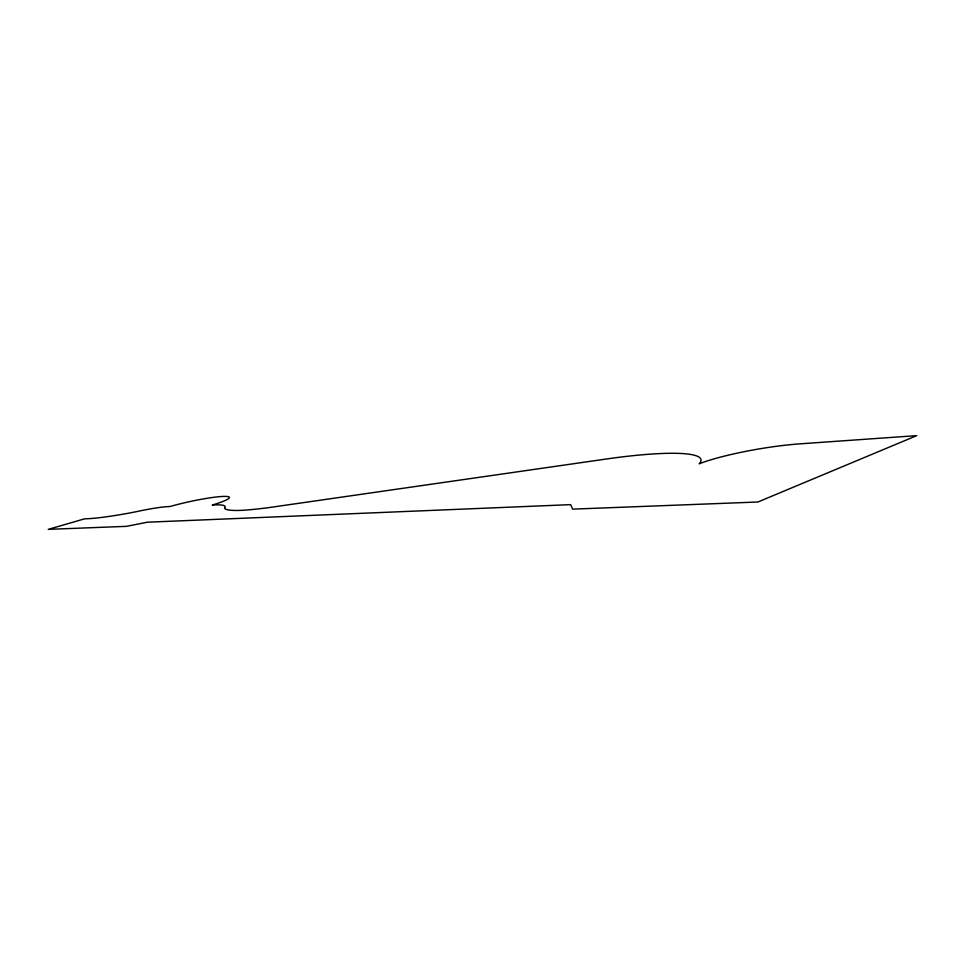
<?xml version="1.0" encoding="UTF-8"?>
<svg xmlns="http://www.w3.org/2000/svg" width="965" height="965" viewBox="0 0 965 965"><rect width="100%" height="100%" fill="white"/><g stroke="black" fill="none" stroke-linecap="round" stroke-linejoin="round"><path stroke-width="1.45" d="M224.833 507.12L224.652 508.495A92.833 10.748 -12 0 0 244.471 510.195A131.421 14.958 -11.9 0 0 268.137 507.711L609.711 458.532A133.279 19.252 -10.8 0 1 699.191 463.791A75.174 11.098 -9.7 0 1 799.02 443.912L916.75 435.637L757.887 502.005L572.619 509.146L570.677 504.635L147.343 522.21L126.439 526.347L48.25 529.363L84.606 518.832A82.387 8.251 -12.6 0 0 130.577 512.825L137.114 511.522A40.301 4.33 -12.7 0 1 169.876 506.541A41.109 4.499 -12.5 0 1 223.313 496.42A41.109 4.499 -12.5 0 1 212.24 505.057A61.627 7.032 -12.7 0 1 224.833 507.12"/></g></svg>
